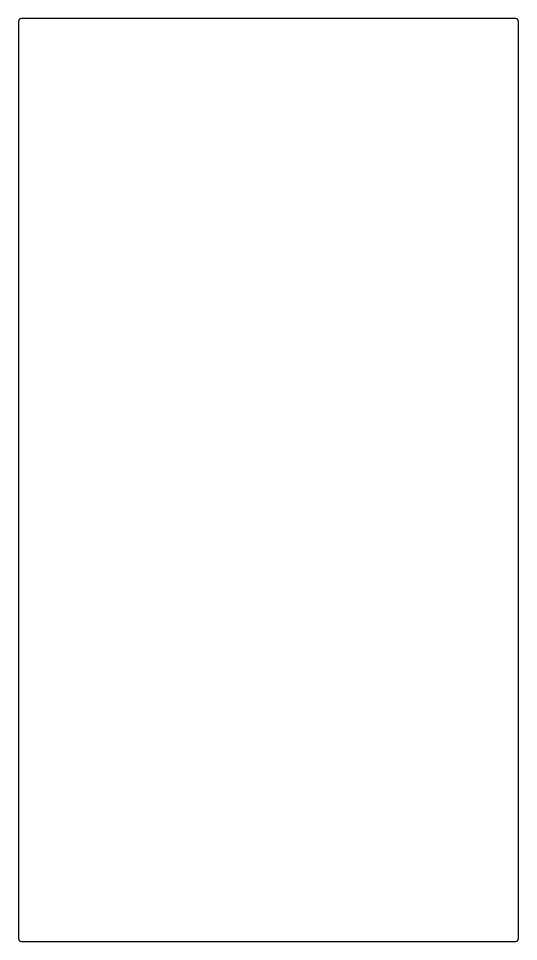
# Model space of a CAD drawing. Header units: millimetres. Extents: x -189 to 238, y -394 to 395.
import ezdxf

# ---------------------------------------------------------------- set-up
doc = ezdxf.new("R2010")
doc.units = ezdxf.units.MM
doc.layers.get('0').update_dxf_attribs({"linetype": 'CONTINUOUS'})

msp = doc.modelspace()

# ---------------------------------------------------------------- linework, layer by layer
msp.add_lwpolyline([(236, -394.4, 0.414214), (238.5, -391.9), (238.5, 392.1, 0.414214), (236, 394.6), (-186, 394.6, 0.414214), (-188.5, 392.1), (-188.5, -391.9, 0.414214), (-186, -394.4)], format="xyb", close=True)

doc.saveas('drawing.dxf')
